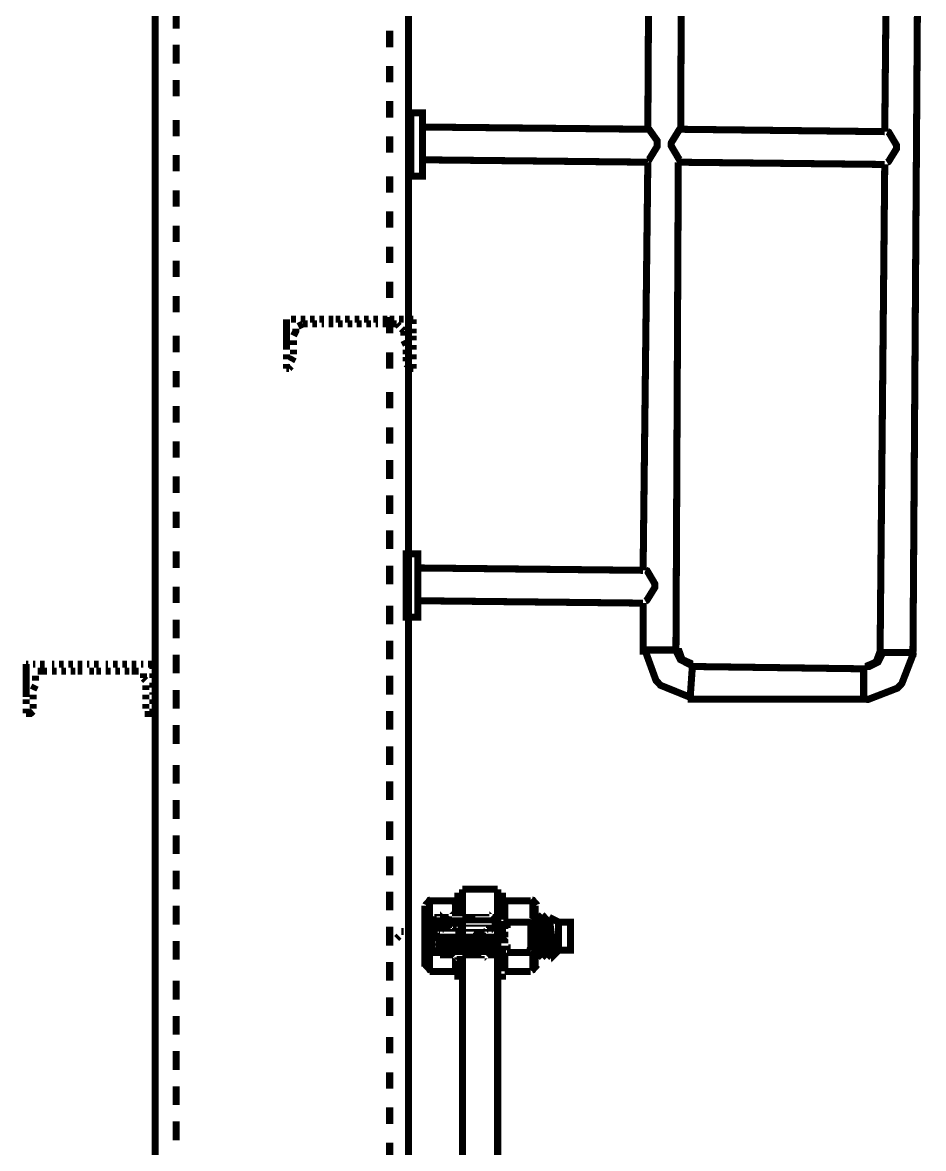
# Model space of a CAD drawing. Extents: x 0.2 to 11.5, y 0.7 to 15.9.
# Drawn here: x 8.268 to 8.908, y 9.819 to 10.619 of the extents above; entities that cross this region are included whole.
import ezdxf

# ---------------------------------------------------------------- set-up
doc = ezdxf.new("R2010")
doc.units = 0
doc.layers.get('0').update_dxf_attribs({"linetype": 'CONTINUOUS'})

msp = doc.modelspace()

# ---------------------------------------------------------------- linework, layer by layer
at = {"color": 5, "const_width": 0.005}
for points in [[(8.36219, 14.0694), (8.36219, 4.53944)], [(8.54221, 4.55778), (8.54221, 14.0694)], [(8.37722, 10.6278), (8.37722, 10.6144)], [(8.52886, 10.6011), (8.52886, 10.6128)], [(8.37722, 10.6028), (8.37722, 10.5895)], [(8.52886, 10.5761), (8.52886, 10.5878)], [(8.37722, 10.5778), (8.37722, 10.5661)], [(8.52886, 10.5511), (8.52886, 10.5628)], [(8.37722, 10.5494), (8.37722, 10.5378)], [(8.52886, 10.5261), (8.52886, 10.5378)], [(8.37722, 10.5245), (8.37722, 10.5128)], [(8.52886, 10.4978), (8.52886, 10.5094)], [(8.37722, 10.4995), (8.37722, 10.4878)], [(8.52886, 10.4728), (8.52886, 10.4844)], [(8.37722, 10.4744), (8.37722, 10.4628)], [(8.52886, 10.4477), (8.52886, 10.4594)], [(8.37722, 10.4494), (8.37722, 10.4378)], [(8.52886, 10.4228), (8.52886, 10.4345)], [(8.37722, 10.4244), (8.37722, 10.4128)], [(8.45557, 10.3861), (8.45557, 10.4078), (8.45557, 10.3861), (8.45557, 10.4078)], [(8.52886, 10.3978), (8.52886, 10.4094)], [(8.37722, 10.3961), (8.37722, 10.3844)], [(8.52886, 10.3728), (8.52886, 10.3844)], [(8.37722, 10.3711), (8.37722, 10.3594)], [(8.52886, 10.3445), (8.52886, 10.3561)], [(8.37722, 10.3461), (8.37722, 10.3344)], [(8.52886, 10.3194), (8.52886, 10.3311)], [(8.37722, 10.3211), (8.37722, 10.3095)], [(8.52886, 10.2944), (8.52886, 10.3078)], [(8.37722, 10.2961), (8.37722, 10.2844)], [(8.52886, 10.2694), (8.52886, 10.2828)], [(8.37722, 10.2711), (8.37722, 10.2594)], [(8.52886, 10.2445), (8.52886, 10.2578)], [(8.37722, 10.2428), (8.37722, 10.2311)], [(8.52886, 10.2195), (8.52886, 10.2328)], [(8.37722, 10.2178), (8.37722, 10.2061)], [(8.52886, 10.1911), (8.52886, 10.2044)], [(8.37722, 10.1944), (8.37722, 10.1811)], [(8.52886, 10.1661), (8.52886, 10.1795)], [(8.37722, 10.1694), (8.37722, 10.1561)], [(8.27056, 10.1394), (8.27056, 10.1628), (8.27056, 10.1394), (8.27056, 10.1628)], [(8.52886, 10.1411), (8.52886, 10.1545)], [(8.37722, 10.1444), (8.37722, 10.1311)], [(8.52886, 10.1161), (8.52886, 10.1294)], [(8.37722, 10.1195), (8.37722, 10.1061)], [(8.52886, 10.0911), (8.52886, 10.1044)], [(8.37722, 10.0911), (8.37722, 10.0778)], [(8.52886, 10.0661), (8.52886, 10.0794)], [(8.37722, 10.0661), (8.37722, 10.0528)], [(8.52886, 10.0378), (8.52886, 10.0511)], [(8.37722, 10.0411), (8.37722, 10.0278)], [(8.52886, 10.0128), (8.52886, 10.0261)], [(8.37722, 10.0161), (8.37722, 10.0028)], [(8.52886, 9.98779), (8.52886, 10.0011)], [(8.37722, 9.9911), (8.37722, 9.97775)], [(8.52886, 9.96278), (8.52886, 9.97613)], [(8.37722, 9.9661), (8.37722, 9.95281)], [(8.54221, 9.96278), (8.54221, 4.91943)], [(8.52886, 9.93778), (8.52886, 9.95111)], [(8.37722, 9.93778), (8.37722, 9.92443)], [(8.52886, 9.91276), (8.52886, 9.92611)], [(8.37722, 9.91276), (8.37722, 9.89947)], [(8.52886, 9.88613), (8.52886, 9.89779)], [(8.37722, 9.88781), (8.37722, 9.87446)], [(8.52886, 9.86111), (8.52886, 9.87278)], [(8.37722, 9.86279), (8.37722, 9.84944)], [(8.52886, 9.8361), (8.52886, 9.84776)], [(8.37722, 9.83778), (8.37722, 9.82443)], [(8.52886, 9.81108), (8.52886, 9.82275)]]:
    msp.add_lwpolyline(points, dxfattribs=at)
at = {"color": 4, "const_width": 0.005}
for points in [[(8.73557, 10.5428), (8.73719, 10.8894)], [(8.88053, 10.5411), (8.8839, 10.8894)], [(8.90056, 10.1678), (8.90554, 10.8911)], [(8.71224, 10.5428), (8.71386, 10.8328)], [(8.71224, 10.5428), (8.55225, 10.5444)], [(8.71218, 10.5209), (8.71322, 10.5214), (8.71892, 10.5307), (8.71892, 10.5318), (8.71892, 10.5346), (8.71337, 10.5424), (8.71235, 10.5429)], [(8.73563, 10.543), (8.7346, 10.5425), (8.72894, 10.5333), (8.72889, 10.5321), (8.72889, 10.5309), (8.73443, 10.5215), (8.7354, 10.5209)], [(8.88053, 10.5411), (8.73557, 10.5428)], [(8.88217, 10.5192), (8.88319, 10.5198), (8.88889, 10.529), (8.88889, 10.5302), (8.88894, 10.5314), (8.8834, 10.5407), (8.88238, 10.5412)], [(8.71224, 10.5194), (8.55225, 10.5211)], [(8.70888, 10.2294), (8.71224, 10.5194)], [(8.73221, 10.1711), (8.73389, 10.5194)], [(8.88053, 10.5178), (8.73389, 10.5194)], [(8.87722, 10.1711), (8.88053, 10.5178)], [(8.45557, 10.4078), (8.45557, 10.4045)], [(8.46224, 10.4078), (8.45888, 10.4078)], [(8.46892, 10.4078), (8.46556, 10.4078)], [(8.47553, 10.4078), (8.47222, 10.4078)], [(8.48221, 10.4078), (8.47889, 10.4078)], [(8.48887, 10.4078), (8.48557, 10.4078)], [(8.49388, 10.4078), (8.49056, 10.4078)], [(8.50054, 10.4078), (8.49724, 10.4078)], [(8.50722, 10.4078), (8.5039, 10.4078)], [(8.51389, 10.4078), (8.51058, 10.4078)], [(8.52056, 10.4078), (8.51719, 10.4078)], [(8.52724, 10.4078), (8.52387, 10.4078)], [(8.53222, 10.4078), (8.52886, 10.4078)], [(8.5389, 10.4078), (8.53554, 10.4078)], [(8.54557, 10.4078), (8.54221, 10.4078)], [(8.54557, 10.4078), (8.54557, 10.4045)], [(8.45557, 10.4011), (8.45557, 10.3978)], [(8.46224, 10.4011), (8.46224, 10.3995), (8.46056, 10.3961)], [(8.46724, 10.4045), (8.46386, 10.4028)], [(8.47054, 10.4045), (8.46724, 10.4045)], [(8.47721, 10.4045), (8.4739, 10.4045)], [(8.48221, 10.4045), (8.48058, 10.4045)], [(8.48887, 10.4045), (8.48557, 10.4045)], [(8.49556, 10.4045), (8.49224, 10.4045)], [(8.50222, 10.4045), (8.49892, 10.4045)], [(8.5089, 10.4045), (8.50553, 10.4045)], [(8.51557, 10.4045), (8.51221, 10.4045)], [(8.52056, 10.4045), (8.51888, 10.4045)], [(8.52724, 10.4045), (8.52387, 10.4045)], [(8.5339, 10.4045), (8.53054, 10.4045)], [(8.53554, 10.4028), (8.5339, 10.4045)], [(8.5389, 10.3995), (8.53722, 10.4011)], [(8.5389, 10.3995), (8.5389, 10.3961)], [(8.54557, 10.4011), (8.54557, 10.3978)], [(8.45557, 10.3961), (8.45557, 10.3928)], [(8.46056, 10.3928), (8.46056, 10.3894)], [(8.5389, 10.3928), (8.54058, 10.3894)], [(8.54557, 10.3961), (8.54557, 10.3928)], [(8.45557, 10.3894), (8.45557, 10.3861)], [(8.45557, 10.3828), (8.45557, 10.3794)], [(8.46056, 10.3861), (8.46056, 10.3828)], [(8.54058, 10.3861), (8.54058, 10.3828)], [(8.54557, 10.3894), (8.54557, 10.3861)], [(8.54557, 10.3828), (8.54557, 10.3794)], [(8.45557, 10.3761), (8.45557, 10.3728)], [(8.45725, 10.3728), (8.45888, 10.3745)], [(8.46056, 10.3811), (8.45888, 10.3778)], [(8.54058, 10.3811), (8.54058, 10.3778)], [(8.54058, 10.3761), (8.54221, 10.3745), (8.54221, 10.3728)], [(8.54557, 10.3761), (8.54557, 10.3728)], [(8.45557, 10.3728), (8.45725, 10.3728)], [(8.54557, 10.3728), (8.54389, 10.3728)], [(8.70888, 10.2294), (8.54889, 10.2311)], [(8.7105, 10.2075), (8.71153, 10.2081), (8.71724, 10.2173), (8.71724, 10.2185), (8.71729, 10.2197), (8.71175, 10.2291), (8.71072, 10.2296)], [(8.70888, 10.2061), (8.54889, 10.2078)], [(8.70888, 10.1694), (8.70888, 10.2061)], [(8.71061, 10.1742), (8.7105, 10.1719), (8.7181, 10.151), (8.71967, 10.1494), (8.72131, 10.1477), (8.74181, 10.1394), (8.74408, 10.1395)], [(8.73389, 10.1743), (8.73389, 10.1736), (8.73628, 10.1668), (8.73676, 10.1662), (8.73731, 10.1657), (8.74393, 10.1628), (8.74462, 10.1628)], [(8.73221, 10.1728), (8.70888, 10.1728)], [(8.73221, 10.1737), (8.73221, 10.1722), (8.73535, 10.166), (8.74149, 10.1628), (8.74294, 10.1628)], [(8.86632, 10.1611), (8.86708, 10.1611), (8.87369, 10.1639), (8.87418, 10.1644), (8.87472, 10.165), (8.87728, 10.1718), (8.87722, 10.1725)], [(8.86649, 10.1378), (8.86882, 10.1377), (8.88949, 10.1457), (8.89106, 10.1473), (8.89268, 10.149), (8.90067, 10.1697), (8.9005, 10.1719)], [(8.86794, 10.1611), (8.86947, 10.1611), (8.87571, 10.1642), (8.8789, 10.1704), (8.8789, 10.1719)], [(8.87722, 10.1711), (8.90056, 10.1711)], [(8.27056, 10.1628), (8.27056, 10.1594)], [(8.27225, 10.1628), (8.27056, 10.1628)], [(8.27724, 10.1628), (8.27556, 10.1628)], [(8.2839, 10.1628), (8.28054, 10.1628)], [(8.29058, 10.1628), (8.2889, 10.1628)], [(8.29719, 10.1628), (8.29389, 10.1628)], [(8.30388, 10.1628), (8.30057, 10.1628)], [(8.31054, 10.1628), (8.30724, 10.1628)], [(8.31554, 10.1628), (8.31392, 10.1628)], [(8.32221, 10.1628), (8.3189, 10.1628)], [(8.32889, 10.1628), (8.32721, 10.1628)], [(8.33556, 10.1628), (8.33225, 10.1628)], [(8.34224, 10.1628), (8.33886, 10.1628)], [(8.3489, 10.1628), (8.34554, 10.1628)], [(8.35389, 10.1628), (8.35221, 10.1628)], [(8.36057, 10.1628), (8.35721, 10.1628)], [(8.36057, 10.1628), (8.36057, 10.1594)], [(8.86724, 10.1594), (8.74224, 10.1611)], [(8.74388, 10.1611), (8.74224, 10.1378)], [(8.86556, 10.1594), (8.86556, 10.1378)], [(8.27056, 10.1561), (8.27056, 10.1528)], [(8.27724, 10.1545), (8.27724, 10.1528), (8.27724, 10.1511)], [(8.28222, 10.1578), (8.27886, 10.1578)], [(8.28554, 10.1578), (8.28222, 10.1578)], [(8.29221, 10.1578), (8.2889, 10.1578)], [(8.29889, 10.1578), (8.29557, 10.1578)], [(8.30556, 10.1578), (8.30225, 10.1578)], [(8.31054, 10.1578), (8.30724, 10.1578)], [(8.3189, 10.1578), (8.31554, 10.1578)], [(8.32389, 10.1578), (8.32053, 10.1578)], [(8.33057, 10.1578), (8.32721, 10.1578)], [(8.33724, 10.1578), (8.33388, 10.1578)], [(8.34392, 10.1578), (8.34056, 10.1578)], [(8.3489, 10.1578), (8.34554, 10.1578)], [(8.35053, 10.1578), (8.3489, 10.1578)], [(8.35389, 10.1528), (8.35389, 10.1561)], [(8.35389, 10.1528), (8.35558, 10.1511)], [(8.36057, 10.1561), (8.36057, 10.1528)], [(8.27056, 10.1495), (8.27056, 10.1461)], [(8.27056, 10.1428), (8.27056, 10.1411)], [(8.27724, 10.1478), (8.27556, 10.1444)], [(8.35558, 10.1478), (8.35558, 10.1444)], [(8.36057, 10.1495), (8.36057, 10.1461)], [(8.36057, 10.1428), (8.36057, 10.1411)], [(8.27056, 10.1378), (8.27056, 10.1344)], [(8.27556, 10.1411), (8.27556, 10.1378)], [(8.27556, 10.1344), (8.27556, 10.1311)], [(8.35558, 10.1411), (8.35558, 10.1378)], [(8.35558, 10.1344), (8.35558, 10.1311)], [(8.36057, 10.1378), (8.36057, 10.1344)], [(8.86888, 10.1378), (8.74056, 10.1378)], [(8.27056, 10.1311), (8.27056, 10.1278)], [(8.27056, 10.1278), (8.27225, 10.1278)], [(8.27225, 10.1278), (8.27387, 10.1278), (8.27556, 10.1294)], [(8.35721, 10.1294), (8.35721, 10.1278), (8.35889, 10.1278)], [(8.36057, 10.1278), (8.35889, 10.1278)], [(8.36057, 10.1311), (8.36057, 10.1278)], [(8.53554, 9.96946), (8.5339, 9.96778)], [(8.5389, 9.97276), (8.53722, 9.97276)]]:
    msp.add_lwpolyline(points, dxfattribs=at)
for points in [[(8.54389, 10.5094), (8.54389, 10.5545), (8.55225, 10.5545), (8.55225, 10.5094), (8.54389, 10.5094)], [(8.45557, 10.4078), (8.45557, 10.4078)], [(8.54058, 10.2411), (8.54058, 10.1961), (8.54889, 10.1961), (8.54889, 10.2411), (8.54058, 10.2411)]]:
    msp.add_lwpolyline(points, close=True, dxfattribs=at)
at = {"color": 1, "const_width": 0.005}
for points in [[(8.58057, 9.61279), (8.58057, 10.0028)], [(8.58057, 10.0028), (8.60558, 10.0028)], [(8.60558, 9.63276), (8.60558, 10.0028)], [(8.58057, 9.98281), (8.60558, 9.98281)], [(8.63222, 9.98281), (8.6339, 9.98112), (8.63558, 9.98281), (8.63721, 9.98112), (8.63889, 9.98281), (8.64057, 9.98112), (8.64219, 9.98281)], [(8.63558, 9.95611), (8.63222, 9.98281)], [(8.63889, 9.95611), (8.63558, 9.98281)], [(8.64219, 9.95611), (8.63889, 9.98281)], [(8.64219, 9.98281), (8.64887, 9.97944), (8.64887, 9.95942), (8.65722, 9.95942), (8.65722, 9.97944), (8.64887, 9.97944)], [(8.64887, 9.95942), (8.64556, 9.95611), (8.64219, 9.98281)], [(8.6339, 9.98112), (8.63721, 9.95779)], [(8.63721, 9.98112), (8.64057, 9.95779)], [(8.64057, 9.98112), (8.64388, 9.95779)], [(8.63222, 9.96946), (8.6339, 9.95779)], [(8.64556, 9.95611), (8.64388, 9.95779), (8.64219, 9.95611), (8.64057, 9.95779), (8.63889, 9.95611), (8.63721, 9.95779), (8.63558, 9.95611), (8.6339, 9.95779), (8.63222, 9.95611)], [(8.58057, 9.95611), (8.60558, 9.95611)]]:
    msp.add_lwpolyline(points, dxfattribs=at)
at = {"color": 150, "const_width": 0.005}
for points in [[(8.55388, 9.94775), (8.55388, 9.9911)], [(8.55811, 9.99533), (8.55772, 9.99517), (8.55474, 9.99208), (8.55453, 9.99164)], [(8.55794, 9.99599), (8.55718, 9.9949), (8.55718, 9.98236), (8.55794, 9.98128)], [(8.55724, 9.99447), (8.57389, 9.99447)], [(8.57557, 9.97444), (8.57557, 9.97613), (8.57557, 9.97775), (8.57389, 9.97775), (8.57389, 9.97944), (8.57389, 9.98112), (8.57557, 9.98112), (8.57557, 9.98281), (8.57557, 9.98443), (8.57557, 9.98611), (8.57721, 9.98611), (8.57721, 9.98779), (8.57721, 9.98942), (8.57557, 9.98942), (8.57557, 9.9911), (8.57557, 9.99278), (8.57389, 9.99447)], [(8.57557, 9.99278), (8.57557, 9.99447), (8.57389, 9.99447)], [(8.57721, 9.9911), (8.57721, 9.98942)], [(8.61057, 9.99278), (8.61057, 9.9911), (8.61057, 9.98942), (8.60889, 9.98942), (8.60889, 9.98779), (8.60889, 9.98611), (8.61057, 9.98611), (8.61057, 9.98443), (8.61057, 9.98281), (8.61057, 9.98112)], [(8.60889, 9.9911), (8.60889, 9.98942)], [(8.61219, 9.99447), (8.61057, 9.99447), (8.61057, 9.99278)], [(8.6289, 9.99447), (8.61219, 9.99447)], [(8.61219, 9.99447), (8.61219, 9.99278)], [(8.63325, 9.99164), (8.63308, 9.99208), (8.6301, 9.99517), (8.62967, 9.99533)], [(8.62983, 9.98128), (8.63064, 9.98236), (8.63064, 9.9949), (8.62983, 9.99599)], [(8.63222, 9.94775), (8.63222, 9.9911)], [(8.57721, 9.98779), (8.57721, 9.98611), (8.57721, 9.98443)], [(8.57721, 9.98281), (8.57721, 9.98112)], [(8.60889, 9.98779), (8.60889, 9.98611), (8.60889, 9.98443)], [(8.60889, 9.98281), (8.60889, 9.98112)], [(8.57389, 9.97944), (8.55724, 9.97944)], [(8.55951, 9.98096), (8.55875, 9.97928), (8.55875, 9.96132), (8.55951, 9.95964)], [(8.57721, 9.97944), (8.57721, 9.97775), (8.57721, 9.97613)], [(8.57721, 9.97444), (8.57721, 9.97276)], [(8.60889, 9.97944), (8.60889, 9.97775), (8.60889, 9.97613)], [(8.60889, 9.97444), (8.60889, 9.97276)], [(8.61219, 9.97944), (8.61219, 9.97775), (8.61057, 9.97775), (8.61057, 9.97613), (8.61057, 9.97444)], [(8.61219, 9.98112), (8.61219, 9.97944)], [(8.61219, 9.97944), (8.6289, 9.97944)], [(8.62825, 9.95964), (8.62907, 9.96137), (8.62907, 9.97928), (8.62825, 9.98096)], [(8.57721, 9.96946), (8.57721, 9.97114), (8.57721, 9.97276), (8.57557, 9.97276)], [(8.57557, 9.96446), (8.57557, 9.9661), (8.57721, 9.9661), (8.57721, 9.96778)], [(8.57721, 9.97114), (8.57721, 9.96946), (8.57721, 9.96778), (8.57721, 9.9661), (8.57721, 9.96446)], [(8.61057, 9.97276), (8.61057, 9.97114), (8.60889, 9.97114), (8.60889, 9.96946)], [(8.60889, 9.97114), (8.60889, 9.96946), (8.60889, 9.96778), (8.60889, 9.9661), (8.60889, 9.96446)], [(8.60889, 9.96778), (8.61057, 9.9661), (8.61057, 9.96446)], [(8.55794, 9.95931), (8.55718, 9.95822), (8.55718, 9.94575), (8.55794, 9.94461)], [(8.57389, 9.95942), (8.57557, 9.9611), (8.57557, 9.96278)], [(8.57721, 9.96278), (8.57721, 9.9611)], [(8.57721, 9.95942), (8.57721, 9.95779), (8.57721, 9.95611)], [(8.60889, 9.96278), (8.60889, 9.9611)], [(8.60889, 9.95942), (8.60889, 9.95779), (8.60889, 9.95611)], [(8.61057, 9.96278), (8.61057, 9.9611), (8.61219, 9.9611), (8.61219, 9.95942)], [(8.62983, 9.94461), (8.63064, 9.94575), (8.63064, 9.95822), (8.62983, 9.95931)], [(8.57389, 9.95779), (8.55724, 9.95779)], [(8.57389, 9.94444), (8.57557, 9.94444), (8.57557, 9.94612), (8.57557, 9.94775), (8.57557, 9.94943), (8.57721, 9.94943), (8.57721, 9.95111), (8.57721, 9.95281), (8.57557, 9.95281), (8.57557, 9.95443), (8.57557, 9.95611), (8.57557, 9.95779), (8.57389, 9.95779), (8.57389, 9.95779)], [(8.57721, 9.95443), (8.57721, 9.95281)], [(8.57721, 9.95111), (8.57721, 9.94943), (8.57721, 9.94775)], [(8.61057, 9.95611), (8.61057, 9.95443), (8.61057, 9.95281), (8.60889, 9.95281), (8.60889, 9.95111), (8.60889, 9.94943), (8.61057, 9.94943), (8.61057, 9.94775), (8.61057, 9.94612)], [(8.60889, 9.95443), (8.60889, 9.95281)], [(8.60889, 9.95111), (8.60889, 9.94943), (8.60889, 9.94775)], [(8.61219, 9.95779), (8.6289, 9.95779)], [(8.61219, 9.95779), (8.61219, 9.95611)], [(8.55453, 9.94889), (8.55474, 9.94851), (8.55772, 9.94542), (8.55811, 9.94521)], [(8.57389, 9.94444), (8.55724, 9.94444)], [(8.57389, 9.94444), (8.57557, 9.94444)], [(8.61057, 9.94444), (8.61219, 9.94444)], [(8.61219, 9.94612), (8.61219, 9.94444)], [(8.61219, 9.94444), (8.6289, 9.94444)], [(8.62967, 9.94521), (8.6301, 9.94542), (8.63308, 9.94851), (8.63325, 9.94889)]]:
    msp.add_lwpolyline(points, dxfattribs=at)
at = {"color": 9, "const_width": 0.005}
for points in [[(8.57721, 9.99278), (8.57721, 9.99447), (8.57721, 9.9961), (8.57721, 9.99778), (8.57889, 9.99778), (8.58057, 9.99778), (8.58057, 9.9961), (8.58057, 9.99447), (8.58057, 9.99278)], [(8.57721, 9.98942), (8.57721, 9.9911)], [(8.58057, 9.9911), (8.58057, 9.98942)], [(8.60889, 9.99278), (8.60889, 9.99447), (8.60889, 9.9961), (8.60889, 9.99778), (8.60721, 9.99778), (8.60558, 9.99778), (8.60558, 9.9961), (8.60558, 9.99447), (8.60558, 9.99278)], [(8.60558, 9.9911), (8.60558, 9.98942)], [(8.60889, 9.98942), (8.60889, 9.9911)], [(8.55556, 9.98281), (8.55388, 9.98281)], [(8.56054, 9.98112), (8.55886, 9.98112), (8.55724, 9.98281)], [(8.56222, 9.98281), (8.56054, 9.98281)], [(8.56222, 9.98281), (8.56222, 9.98112), (8.56392, 9.98112), (8.56392, 9.98281), (8.56554, 9.98281), (8.56722, 9.98112), (8.56722, 9.98281), (8.5689, 9.98281), (8.57053, 9.98281), (8.57053, 9.98112), (8.57221, 9.98281), (8.57221, 9.98281)], [(8.57389, 9.98281), (8.57389, 9.98112), (8.57557, 9.98112), (8.57557, 9.98281), (8.57557, 9.98281)], [(8.57721, 9.98443), (8.57721, 9.98611), (8.57721, 9.98779)], [(8.57721, 9.98281), (8.57721, 9.98112), (8.57889, 9.98112), (8.57889, 9.98281), (8.57889, 9.98281)], [(8.57721, 9.98112), (8.57721, 9.98281)], [(8.58057, 9.98779), (8.58057, 9.98611), (8.58057, 9.98443)], [(8.58057, 9.98281), (8.58057, 9.98112), (8.58225, 9.98112), (8.58225, 9.98281), (8.58225, 9.98281)], [(8.58057, 9.98281), (8.58057, 9.98112)], [(8.58388, 9.98281), (8.58388, 9.98112), (8.58556, 9.98112), (8.58556, 9.98281), (8.58724, 9.98281), (8.58724, 9.98112), (8.58886, 9.98112), (8.58886, 9.98281)], [(8.58724, 9.98281), (8.58556, 9.98281)], [(8.59224, 9.98281), (8.59224, 9.98112), (8.59056, 9.98112), (8.59056, 9.98281), (8.59056, 9.98281)], [(8.59554, 9.98281), (8.59554, 9.98112), (8.59392, 9.98112), (8.59392, 9.98281), (8.59392, 9.98281)], [(8.5989, 9.98281), (8.5989, 9.98112), (8.59722, 9.98112), (8.59722, 9.98281), (8.59722, 9.98281)], [(8.60221, 9.98281), (8.60221, 9.98112), (8.60053, 9.98281), (8.60053, 9.98281)], [(8.60389, 9.97775), (8.60389, 9.97944), (8.60389, 9.98112), (8.60389, 9.98281)], [(8.60558, 9.98112), (8.60558, 9.98112), (8.60558, 9.98281), (8.60389, 9.98281), (8.60389, 9.98281)], [(8.60558, 9.98779), (8.60558, 9.98611), (8.60558, 9.98443)], [(8.60558, 9.98281), (8.60558, 9.98112)], [(8.60889, 9.98443), (8.60889, 9.98611), (8.60889, 9.98779)], [(8.60889, 9.98112), (8.60889, 9.98281)], [(8.56054, 9.97444), (8.56054, 9.97613), (8.56054, 9.97775), (8.56054, 9.97944), (8.56054, 9.98112)], [(8.56054, 9.98112), (8.56054, 9.97944), (8.56054, 9.97775), (8.56054, 9.97613)], [(8.56054, 9.97444), (8.56054, 9.97276)], [(8.56222, 9.97944), (8.56222, 9.98112)], [(8.56222, 9.97613), (8.56222, 9.97775)], [(8.56392, 9.97276), (8.56392, 9.97444), (8.56222, 9.97444)], [(8.56392, 9.98112), (8.56392, 9.97944)], [(8.56392, 9.97775), (8.56392, 9.97613)], [(8.56392, 9.97444), (8.56554, 9.97444), (8.56554, 9.97276)], [(8.56554, 9.97944), (8.56554, 9.98112)], [(8.56554, 9.97613), (8.56554, 9.97775)], [(8.56722, 9.98112), (8.56722, 9.97944)], [(8.56722, 9.97775), (8.56722, 9.97613)], [(8.56722, 9.97276), (8.56722, 9.97444)], [(8.56722, 9.97444), (8.5689, 9.97444), (8.5689, 9.97276)], [(8.5689, 9.97944), (8.5689, 9.98112)], [(8.5689, 9.97613), (8.5689, 9.97775)], [(8.57053, 9.98112), (8.57053, 9.97944)], [(8.57053, 9.97775), (8.57053, 9.97613), (8.57221, 9.97613)], [(8.57053, 9.97276), (8.57053, 9.97444)], [(8.57221, 9.97944), (8.57221, 9.98112)], [(8.57389, 9.97613), (8.57389, 9.97775), (8.57221, 9.97775)], [(8.57221, 9.97444), (8.57221, 9.97276)], [(8.57389, 9.98112), (8.57389, 9.97944)], [(8.57389, 9.97775), (8.57557, 9.97775), (8.57557, 9.97613)], [(8.57389, 9.97276), (8.57389, 9.97444)], [(8.57721, 9.97944), (8.57557, 9.97944), (8.57557, 9.98112)], [(8.57557, 9.97444), (8.57557, 9.97276)], [(8.57721, 9.98112), (8.57721, 9.97944)], [(8.57721, 9.97613), (8.57721, 9.97775), (8.57721, 9.97944)], [(8.57721, 9.97613), (8.57721, 9.97775)], [(8.57721, 9.97775), (8.57889, 9.97775), (8.57889, 9.97613)], [(8.57721, 9.97276), (8.57721, 9.97444)], [(8.57721, 9.97276), (8.57721, 9.97444)], [(8.57889, 9.97444), (8.57889, 9.97276)], [(8.58057, 9.97944), (8.58057, 9.98112)], [(8.58057, 9.98112), (8.58057, 9.97944), (8.58225, 9.97944)], [(8.58057, 9.97944), (8.58057, 9.97775), (8.58057, 9.97613)], [(8.58057, 9.97613), (8.58057, 9.97775)], [(8.58057, 9.97276), (8.58057, 9.97444)], [(8.58057, 9.97444), (8.58057, 9.97276)], [(8.58388, 9.97944), (8.58388, 9.98112), (8.58225, 9.98112)], [(8.58225, 9.97775), (8.58225, 9.97613)], [(8.58225, 9.97444), (8.58225, 9.97276)], [(8.58388, 9.98112), (8.58556, 9.98112), (8.58556, 9.97944)], [(8.58388, 9.97613), (8.58388, 9.97775)], [(8.58388, 9.97276), (8.58388, 9.97444)], [(8.58556, 9.97775), (8.58556, 9.97613)], [(8.58556, 9.97444), (8.58556, 9.97276)], [(8.58724, 9.97944), (8.58724, 9.98112)], [(8.58724, 9.97613), (8.58724, 9.97775)], [(8.58724, 9.97276), (8.58724, 9.97444)], [(8.58886, 9.98112), (8.58886, 9.97944)], [(8.58886, 9.97775), (8.58886, 9.97613)], [(8.58886, 9.97444), (8.58886, 9.97276)], [(8.59056, 9.97944), (8.59056, 9.98112)], [(8.59056, 9.97613), (8.59056, 9.97775)], [(8.59056, 9.97276), (8.59056, 9.97444)], [(8.59224, 9.98112), (8.59224, 9.97944)], [(8.59224, 9.97775), (8.59224, 9.97613)], [(8.59224, 9.97444), (8.59224, 9.97276)], [(8.59392, 9.97944), (8.59392, 9.98112)], [(8.59392, 9.97613), (8.59392, 9.97775)], [(8.59554, 9.97276), (8.59392, 9.97276), (8.59392, 9.97444)], [(8.59554, 9.98112), (8.59554, 9.97944)], [(8.59554, 9.97775), (8.59554, 9.97613)], [(8.59554, 9.97444), (8.59554, 9.97276), (8.59722, 9.97276)], [(8.59722, 9.97944), (8.59722, 9.98112)], [(8.59722, 9.97613), (8.59722, 9.97775)], [(8.5989, 9.97276), (8.5989, 9.97444), (8.59722, 9.97444)], [(8.5989, 9.98112), (8.5989, 9.97944)], [(8.5989, 9.97775), (8.5989, 9.97613)], [(8.5989, 9.97444), (8.60053, 9.97444), (8.60053, 9.97276)], [(8.60053, 9.97944), (8.60053, 9.98112)], [(8.60053, 9.97613), (8.60053, 9.97775)], [(8.60221, 9.98112), (8.60221, 9.97944)], [(8.60221, 9.97775), (8.60221, 9.97613)], [(8.60221, 9.97276), (8.60221, 9.97444)], [(8.60221, 9.97444), (8.60389, 9.97444), (8.60389, 9.97276)], [(8.60558, 9.98112), (8.60558, 9.97944)], [(8.60558, 9.97944), (8.60558, 9.97775), (8.60558, 9.97613)], [(8.60558, 9.97444), (8.60558, 9.97613)], [(8.60558, 9.97444), (8.60558, 9.97276)], [(8.60889, 9.97613), (8.60889, 9.97775), (8.60889, 9.97944)], [(8.60889, 9.97276), (8.60889, 9.97444)], [(8.56054, 9.9661), (8.56054, 9.96778), (8.56054, 9.96946), (8.56054, 9.97114), (8.56054, 9.97276)], [(8.56054, 9.97114), (8.56222, 9.97114), (8.56222, 9.96946)], [(8.56222, 9.96778), (8.56222, 9.9661)], [(8.56392, 9.9611), (8.56392, 9.96278), (8.56392, 9.96446), (8.56392, 9.9661), (8.56392, 9.96778), (8.56392, 9.96946), (8.56392, 9.97114)], [(8.56554, 9.97114), (8.56554, 9.96946), (8.56554, 9.96778), (8.56554, 9.9661), (8.56554, 9.96446), (8.56554, 9.96278), (8.56722, 9.96278), (8.56722, 9.9611), (8.56722, 9.95942), (8.56722, 9.95779)], [(8.56722, 9.96278), (8.56722, 9.96446), (8.56722, 9.9661), (8.56722, 9.96778), (8.56722, 9.96946), (8.56722, 9.97114)], [(8.5689, 9.97114), (8.5689, 9.96946), (8.5689, 9.96778), (8.5689, 9.9661), (8.5689, 9.96446), (8.57053, 9.96446), (8.57053, 9.96278), (8.57053, 9.9611), (8.57053, 9.95942), (8.57053, 9.95779)], [(8.57221, 9.95779), (8.57221, 9.95942), (8.57221, 9.9611), (8.57221, 9.96278), (8.57053, 9.96446), (8.57053, 9.9661), (8.57053, 9.96778), (8.57053, 9.96946), (8.57053, 9.97114)], [(8.57221, 9.97114), (8.57221, 9.96946), (8.57221, 9.96778), (8.57221, 9.9661), (8.57221, 9.96446), (8.57389, 9.96446), (8.57389, 9.96278), (8.57389, 9.9611), (8.57389, 9.95942), (8.57389, 9.95779)], [(8.57557, 9.95779), (8.57557, 9.95942), (8.57557, 9.9611), (8.57557, 9.96278), (8.57557, 9.96446), (8.57389, 9.96446), (8.57389, 9.9661), (8.57389, 9.96778), (8.57389, 9.96946), (8.57389, 9.97114)], [(8.57557, 9.97114), (8.57557, 9.96946), (8.57557, 9.96778), (8.57557, 9.9661), (8.57721, 9.9661), (8.57721, 9.96446), (8.57721, 9.96278), (8.57721, 9.9611), (8.57721, 9.95942), (8.57721, 9.95779)], [(8.57721, 9.9661), (8.57721, 9.96778), (8.57721, 9.96946), (8.57721, 9.97114)], [(8.57721, 9.96446), (8.57721, 9.9661), (8.57721, 9.96778), (8.57721, 9.96946), (8.57721, 9.97114)], [(8.57889, 9.97114), (8.57889, 9.96946), (8.57889, 9.96778), (8.58057, 9.96778), (8.58057, 9.9661), (8.58057, 9.96446), (8.58057, 9.96278), (8.58057, 9.9611), (8.58057, 9.95942), (8.58057, 9.95779)], [(8.57889, 9.95779), (8.57889, 9.95942), (8.57889, 9.9611), (8.57889, 9.96278), (8.57889, 9.96446), (8.57889, 9.9661)], [(8.58225, 9.95779), (8.58225, 9.95942), (8.58225, 9.9611), (8.58225, 9.96278), (8.58225, 9.96446), (8.58225, 9.9661), (8.58225, 9.96778), (8.58057, 9.96778), (8.58057, 9.96946), (8.58057, 9.97114)], [(8.58057, 9.97114), (8.58057, 9.96946), (8.58057, 9.96778), (8.58057, 9.9661), (8.58057, 9.96446)], [(8.58225, 9.97114), (8.58225, 9.96946), (8.58225, 9.96778), (8.58388, 9.96778), (8.58388, 9.9661), (8.58388, 9.96446), (8.58388, 9.96278), (8.58388, 9.9611), (8.58388, 9.95942), (8.58388, 9.95779)], [(8.58556, 9.95779), (8.58556, 9.95942), (8.58556, 9.9611), (8.58556, 9.96278), (8.58556, 9.96446), (8.58556, 9.9661), (8.58556, 9.96778), (8.58388, 9.96946), (8.58388, 9.97114)], [(8.58556, 9.97114), (8.58556, 9.96946), (8.58724, 9.96946), (8.58724, 9.96778), (8.58724, 9.9661), (8.58724, 9.96446), (8.58724, 9.96278), (8.58724, 9.9611), (8.58724, 9.95942), (8.58724, 9.95779), (8.58886, 9.95779)], [(8.58886, 9.95779), (8.58886, 9.95942), (8.58886, 9.9611), (8.58886, 9.96278), (8.58886, 9.96446), (8.58886, 9.9661), (8.58886, 9.96778), (8.58886, 9.96946), (8.58724, 9.96946), (8.58724, 9.97114)], [(8.58886, 9.97114), (8.59056, 9.97114), (8.59056, 9.96946), (8.59056, 9.96778), (8.59056, 9.9661), (8.59056, 9.96446), (8.59056, 9.96278), (8.59056, 9.9611), (8.59056, 9.95942), (8.59224, 9.95942), (8.59224, 9.95779)], [(8.59392, 9.95779), (8.59224, 9.95779), (8.59224, 9.95942), (8.59224, 9.9611), (8.59224, 9.96278), (8.59224, 9.96446), (8.59224, 9.9661), (8.59224, 9.96778), (8.59224, 9.96946), (8.59224, 9.97114)], [(8.59224, 9.97114), (8.59392, 9.97114), (8.59392, 9.96946), (8.59392, 9.96778), (8.59392, 9.9661), (8.59392, 9.96446), (8.59392, 9.96278), (8.59392, 9.9611), (8.59554, 9.95942), (8.59554, 9.95779)], [(8.59722, 9.95779), (8.59722, 9.95942), (8.59554, 9.95942), (8.59554, 9.9611), (8.59554, 9.96278), (8.59554, 9.96446), (8.59554, 9.9661), (8.59554, 9.96778), (8.59554, 9.96946), (8.59554, 9.97114)], [(8.59722, 9.97114), (8.59722, 9.96946), (8.59722, 9.96778), (8.59722, 9.9661), (8.59722, 9.96446), (8.59722, 9.96278), (8.59722, 9.9611), (8.5989, 9.9611), (8.5989, 9.95942), (8.5989, 9.95779)], [(8.5989, 9.9611), (8.5989, 9.96278), (8.5989, 9.96446), (8.5989, 9.9661), (8.5989, 9.96778), (8.5989, 9.96946), (8.5989, 9.97114)], [(8.60053, 9.97114), (8.60053, 9.96946), (8.60053, 9.96778), (8.60053, 9.9661), (8.60053, 9.96446), (8.60053, 9.96278), (8.60221, 9.96278), (8.60221, 9.9611), (8.60221, 9.95942), (8.60221, 9.95779)], [(8.60221, 9.96278), (8.60221, 9.96446), (8.60221, 9.9661), (8.60221, 9.96778), (8.60221, 9.96946), (8.60221, 9.97114)], [(8.60389, 9.97114), (8.60389, 9.96946), (8.60389, 9.96778), (8.60389, 9.9661), (8.60389, 9.96446), (8.60558, 9.96278), (8.60558, 9.9611), (8.60558, 9.95942), (8.60558, 9.95779)], [(8.60558, 9.97114), (8.60558, 9.97276)], [(8.60558, 9.97114), (8.60558, 9.96946), (8.60558, 9.96778), (8.60558, 9.9661), (8.60558, 9.96446)], [(8.60558, 9.96778), (8.60558, 9.96946)], [(8.60889, 9.96446), (8.60889, 9.9661), (8.60889, 9.96778), (8.60889, 9.96946), (8.60889, 9.97114)], [(8.56054, 9.96278), (8.56054, 9.96446)], [(8.56054, 9.95779), (8.56054, 9.95942), (8.56054, 9.9611)], [(8.56222, 9.96446), (8.56222, 9.96278)], [(8.56222, 9.9611), (8.56222, 9.95942), (8.56222, 9.95779)], [(8.56554, 9.95779), (8.56554, 9.95942), (8.56554, 9.9611)], [(8.5689, 9.95779), (8.5689, 9.95942), (8.5689, 9.9611), (8.5689, 9.96278)], [(8.57389, 9.95611), (8.57389, 9.95779), (8.57557, 9.95611), (8.57557, 9.95611)], [(8.57721, 9.9611), (8.57721, 9.96278)], [(8.57721, 9.95611), (8.57721, 9.95779), (8.57721, 9.95942)], [(8.58057, 9.96278), (8.58057, 9.9611)], [(8.58057, 9.95942), (8.58057, 9.95779), (8.58057, 9.95611)], [(8.5989, 9.95611), (8.5989, 9.95779), (8.59722, 9.95611), (8.59722, 9.95611)], [(8.60053, 9.95779), (8.60053, 9.95942), (8.60053, 9.9611)], [(8.60389, 9.95779), (8.60389, 9.95942), (8.60389, 9.9611), (8.60389, 9.96278)], [(8.60558, 9.96278), (8.60558, 9.9611)], [(8.60558, 9.95942), (8.60558, 9.95779), (8.60558, 9.95611)], [(8.60889, 9.9611), (8.60889, 9.96278)], [(8.60889, 9.95611), (8.60889, 9.95779), (8.60889, 9.95942)], [(8.55556, 9.95611), (8.55388, 9.95611)], [(8.56054, 9.95779), (8.55886, 9.95779)], [(8.56392, 9.95611), (8.56392, 9.95779), (8.56222, 9.95779), (8.56054, 9.95779)], [(8.56554, 9.95611), (8.56554, 9.95611), (8.56722, 9.95611), (8.56722, 9.95779), (8.56722, 9.95611), (8.5689, 9.95611), (8.57053, 9.95611), (8.57053, 9.95779), (8.57053, 9.95611), (8.57221, 9.95611), (8.57221, 9.95611)], [(8.57721, 9.95611), (8.57721, 9.95779), (8.57889, 9.95779), (8.57889, 9.95611), (8.57889, 9.95611)], [(8.57721, 9.95281), (8.57721, 9.95443)], [(8.57721, 9.94775), (8.57721, 9.94943), (8.57721, 9.95111)], [(8.58057, 9.95611), (8.58057, 9.95779), (8.58225, 9.95779), (8.58225, 9.95611), (8.58225, 9.95611)], [(8.58057, 9.95443), (8.58057, 9.95281)], [(8.58057, 9.95111), (8.58057, 9.94943), (8.58057, 9.94775)], [(8.58886, 9.95611), (8.58886, 9.95779), (8.58724, 9.95779), (8.58724, 9.95611), (8.58556, 9.95611), (8.58556, 9.95779), (8.58388, 9.95779), (8.58388, 9.95611)], [(8.59224, 9.95611), (8.59224, 9.95779), (8.59056, 9.95779), (8.59056, 9.95611), (8.59056, 9.95611)], [(8.59554, 9.95611), (8.59554, 9.95779), (8.59392, 9.95779), (8.59392, 9.95611), (8.59392, 9.95611)], [(8.60221, 9.95611), (8.60221, 9.95779), (8.60221, 9.95611), (8.60053, 9.95611), (8.60053, 9.95611)], [(8.60389, 9.95611), (8.60389, 9.95611), (8.60558, 9.95611), (8.60558, 9.95779), (8.60558, 9.95779)], [(8.60558, 9.95443), (8.60558, 9.95281)], [(8.60558, 9.95111), (8.60558, 9.94943), (8.60558, 9.94775)], [(8.60889, 9.95281), (8.60889, 9.95443)], [(8.60889, 9.94775), (8.60889, 9.94943), (8.60889, 9.95111)], [(8.57721, 9.94444), (8.57721, 9.94612)], [(8.58057, 9.94114), (8.57889, 9.94114), (8.57721, 9.94114), (8.57721, 9.94276)], [(8.58057, 9.94612), (8.58057, 9.94444)], [(8.58057, 9.94276), (8.58057, 9.94114)], [(8.60558, 9.94612), (8.60558, 9.94444)], [(8.60558, 9.94114), (8.60721, 9.94114), (8.60889, 9.94114), (8.60889, 9.94276)], [(8.60558, 9.94276), (8.60558, 9.94114)], [(8.60889, 9.94444), (8.60889, 9.94612)]]:
    msp.add_lwpolyline(points, dxfattribs=at)
at = {"color": 150, "const_width": 0.005}
for points in [[(8.57721, 9.99278), (8.57721, 9.99278)], [(8.57721, 9.9911), (8.57721, 9.9911)], [(8.60889, 9.99278), (8.60889, 9.99278)], [(8.60889, 9.9911), (8.60889, 9.9911)], [(8.61219, 9.95779), (8.61219, 9.95779)], [(8.57557, 9.94612), (8.57557, 9.94612)], [(8.57721, 9.94775), (8.57721, 9.94775)], [(8.57721, 9.94612), (8.57721, 9.94612)], [(8.60889, 9.94775), (8.60889, 9.94775)], [(8.60889, 9.94612), (8.60889, 9.94612)], [(8.61057, 9.94612), (8.61057, 9.94612)]]:
    msp.add_lwpolyline(points, close=True, dxfattribs=at)
at = {"color": 9, "const_width": 0.005}
for points in [[(8.56222, 9.98281), (8.56222, 9.98281)], [(8.56554, 9.98281), (8.56554, 9.98281)], [(8.5689, 9.98281), (8.5689, 9.98281)], [(8.57221, 9.98281), (8.57221, 9.98281)], [(8.57557, 9.98281), (8.57557, 9.98281)], [(8.57889, 9.98281), (8.57889, 9.98281)], [(8.58225, 9.98281), (8.58225, 9.98281)], [(8.59056, 9.98281), (8.59056, 9.98281)], [(8.59392, 9.98281), (8.59392, 9.98281)], [(8.59722, 9.98281), (8.59722, 9.98281)], [(8.60053, 9.98281), (8.60053, 9.98281)], [(8.56054, 9.98112), (8.56054, 9.98112)], [(8.57053, 9.97613), (8.57053, 9.97613)], [(8.57889, 9.98112), (8.57889, 9.98112)], [(8.60053, 9.97444), (8.60053, 9.97444)], [(8.60389, 9.97613), (8.60389, 9.97613)], [(8.60558, 9.97775), (8.60558, 9.97775)], [(8.59056, 9.97114), (8.59056, 9.97114)], [(8.60558, 9.9661), (8.60558, 9.9661)], [(8.55724, 9.95611), (8.55724, 9.95611)], [(8.55886, 9.95611), (8.55886, 9.95611)], [(8.56554, 9.95611), (8.56554, 9.95611)], [(8.5689, 9.95611), (8.5689, 9.95611)], [(8.57221, 9.95611), (8.57221, 9.95611)], [(8.57557, 9.95611), (8.57557, 9.95611)], [(8.57889, 9.95611), (8.57889, 9.95611)], [(8.58225, 9.95611), (8.58225, 9.95611)], [(8.58556, 9.95611), (8.58556, 9.95611)], [(8.59056, 9.95611), (8.59056, 9.95611)], [(8.59392, 9.95611), (8.59392, 9.95611)], [(8.59722, 9.95611), (8.59722, 9.95611)], [(8.60053, 9.95611), (8.60053, 9.95611)], [(8.60389, 9.95611), (8.60389, 9.95611)]]:
    msp.add_lwpolyline(points, close=True, dxfattribs=at)
at = {"color": 0, "const_width": 0.005}
msp.add_lwpolyline([(8.58057, 9.95611), (8.58057, 9.98281)], dxfattribs=at)

doc.saveas('drawing.dxf')
